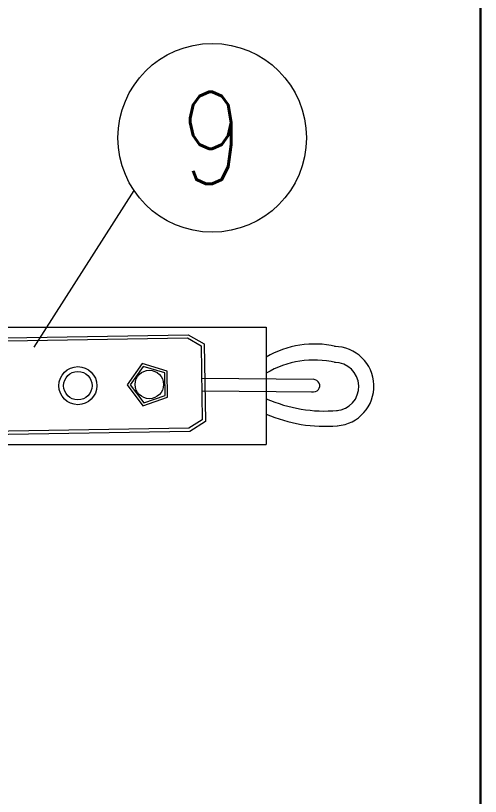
# Model space of a CAD drawing. Header units: millimetres. Extents: x 1804 to 3757, y 2643 to 7323.
# Drawn here: x 2206.14 to 2218.34, y 2889.41 to 2909.88 of the extents above; entities that cross this region are included whole.
import ezdxf
from ezdxf.enums import TextEntityAlignment as Align

# ---------------------------------------------------------------- set-up
doc = ezdxf.new("R2010")
doc.units = ezdxf.units.MM
for name, color, linetype, lineweight in [('_Cajetin Linea 3', 5, 'Continuous', 30), ('DIBUJO', 7, 'Continuous', 20), ('POSTE', 7, 'Continuous', 13)]:
    doc.layers.add(name, color=color, linetype=linetype, lineweight=lineweight)
doc.styles.add('ROMANS', font='romans.shx')

# ---------------------------------------------------------------- blocks, each defined once
blk = doc.blocks.new('CAJETIN ARMADO')
at = {"layer": '_Cajetin Linea 3', "ltscale": 0.1}
blk.add_lwpolyline([(1569.362, 5499.82), (1376.454, 5499.82), (1376.454, 5776.82), (1569.362, 5776.82)], close=True, dxfattribs=at)

msp = doc.modelspace()

# ---------------------------------------------------------------- linework, layer by layer
at = {"color": 3, "linetype": 'Continuous', "lineweight": 15}
for p, q in [((2148.989, 2901.716), (2212.717, 2901.716)), ((2212.717, 2901.716), (2212.717, 2898.633)), ((2149.01, 2898.633), (2212.717, 2898.633))]:
    msp.add_line(p, q, dxfattribs=at)
at = {"color": 7, "lineweight": 15}
for p, q in [((2211.018, 2900.372), (2213.953, 2900.347)), ((2211.023, 2900.04), (2213.953, 2900.015))]:
    msp.add_line(p, q, dxfattribs=at)
for points in [[(2204.839, 2901.419), (2210.666, 2901.516), (2211.086, 2901.274), (2211.12, 2899.237), (2210.708, 2898.981), (2204.881, 2898.883), (2204.461, 2899.125), (2204.427, 2901.162)], [(2204.863, 2901.336), (2210.644, 2901.433), (2211.004, 2901.225), (2211.036, 2899.283), (2210.684, 2899.063), (2204.903, 2898.967), (2204.543, 2899.174), (2204.511, 2901.117)], [(2210.113, 2900.561), (2209.457, 2900.762), (2209.063, 2900.2), (2209.476, 2899.652), (2210.125, 2899.875)], [(2210.049, 2900.513), (2209.483, 2900.686), (2209.144, 2900.202), (2209.499, 2899.729), (2210.059, 2899.921)]]:
    msp.add_lwpolyline(points, close=True, dxfattribs=at)
for centre, radius in [((2207.77, 2900.179), 0.499), ((2207.77, 2900.179), 0.374), ((2209.647, 2900.21), 0.374)]:
    msp.add_circle(centre, radius, dxfattribs=at)
at = {"color": 3, "linetype": 'Continuous', "lineweight": 15}
for centre, radius, start, end in [((2213.982, 2898.781), 2.49, 77.2014, 120.5427), ((2214.502, 2900.165), 1.041, 274.4038, 89.7125), ((2213.982, 2898.361), 2.49, 77.2014, 120.5427), ((2214.515, 2900.154), 0.631, 273.7687, 90.6415), ((2214.254, 2903.347), 3.833, 246.3593, 274.9164), ((2214.254, 2902.947), 3.833, 246.3593, 274.9164)]:
    msp.add_arc(centre, radius, start, end, dxfattribs=at)
at = {"color": 7, "lineweight": 15}
msp.add_ellipse((2213.929, 2900.182), major_axis=(-0.193, 0.028), ratio=0.857777, start_param=1.570796, end_param=4.712389, dxfattribs=at)
at = {"layer": 'DIBUJO', "color": 5, "linetype": 'Continuous', "lineweight": 15}
msp.add_line((2206.627, 2901.186), (2209.245, 2905.294), dxfattribs=at)
msp.add_circle((2211.297, 2906.677), 2.475, dxfattribs=at)

# ---------------------------------------------------------------- block references
at = {"layer": 'POSTE', "lineweight": 15}
msp.add_blockref('CAJETIN ARMADO', (648.976, -2847.311), dxfattribs=at)

# ---------------------------------------------------------------- texts
at = {"layer": 'DIBUJO', "color": 7, "lineweight": 15, "style": 'ROMANS', "width": 0.8}
msp.add_text('9', height=2.42, dxfattribs=at).set_placement((2211.297, 2906.677), align=Align.MIDDLE_CENTER)

doc.saveas('drawing.dxf')
